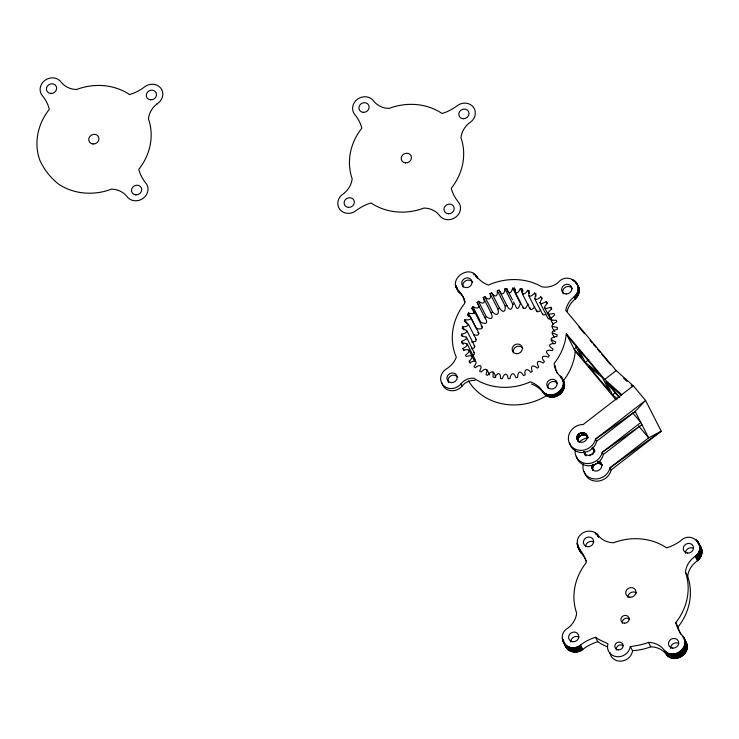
<?xml version="1.0" encoding="UTF-8"?>
<svg xmlns="http://www.w3.org/2000/svg" width="739" height="739" viewBox="0 0 739 739"><rect width="100%" height="100%" fill="white"/><g stroke="black" fill="none" stroke-linecap="round" stroke-linejoin="round"><path stroke-width="1.11" d="M551.063 318.223L549.114 319.248L547.904 318.204L539.96 302.657L542.13 297.919L540.809 296.902C536.154 300.967 533.179 300.089 536.071 293.863L534.574 293.078C530.648 297.678 527.48 297.42 529.318 290.843L527.683 290.298C524.551 295.36 521.337 295.628 522.048 288.921L520.321 288.635C518.03 294.076 514.889 294.769 514.446 288.145L512.672 288.136C511.286 293.873 508.266 294.861 506.723 288.552L504.949 288.81C504.515 294.741 501.633 295.923 499.065 290.122L497.329 290.639C497.92 296.644 495.139 297.956 491.666 292.81L490.031 293.577C492.072 298.99 488.331 301.013 484.738 296.551L483.232 297.549C485.948 303.221 483.269 304.773 478.447 301.253L477.108 302.454C480.867 307.673 478.244 309.429 472.951 306.787L471.824 308.163L474.438 313.29M584.272 471.565A13.976 12.655 -27 0 0 597.537 481.154A13.976 12.655 -27 0 0 611.162 469.949L661.229 431.207L645.535 400.399L633.268 385.776L616.169 370.581L565.723 310.445A22.789 20.637 -27 0 1 572.808 297.891C587.634 287.73 568.688 269.698 557.89 282.751A18.549 16.794 -27 0 1 541.899 286.824A58.205 52.709 -27 0 0 488.405 285.088A29.144 26.392 -27 0 1 477.218 277.18C468.979 262.779 445.922 281.088 459.529 291.665A21.81 19.75 -27 0 1 464.655 303.452A58.205 52.709 -27 0 0 456.286 357.214A21.81 19.75 -27 0 1 447.622 368.114L445.866 369.232A11.639 10.54 -27 0 0 442.883 384.89A11.639 10.54 -27 0 0 459.455 385.425L461.007 383.79A13.727 12.434 -27 0 1 473.902 378.22A58.205 52.709 -27 0 0 530.399 381.823A29.144 26.392 -27 0 1 541.585 389.73C549.834 404.141 572.854 385.795 559.275 375.246A21.81 19.75 -27 0 1 554.148 363.459A58.205 52.709 -27 0 0 565.898 337.058L566.314 333.677L604.705 379.449L621.795 394.644M567.118 311.378A22.789 20.637 -27 0 1 573.935 300.089C579.117 296.727 581.334 288.764 576.808 283.961M490.031 293.577L497.874 308.976C499.915 314.389 496.174 316.412 492.58 311.95L484.738 296.551M534.676 306.5C534.168 308.32 529.992 311.692 530.251 307.969M471.824 308.163C476.535 312.745 474.041 314.749 468.406 313.003L467.51 314.518C473.043 318.297 470.789 320.606 464.923 319.756L464.277 321.373C470.466 324.199 468.591 326.804 462.586 326.869L462.226 328.532C468.831 330.324 467.51 333.169 461.469 334.148L461.385 335.82L466.374 337.196L474.216 352.595L474.281 354.369L472.249 355.219M531.517 384.021A29.144 26.392 -27 0 1 542.712 391.929C551.71 405.877 572.91 389.194 561.113 377.075M576.928 437.747C576.771 430.329 589.888 431.659 586.784 439.003C585.694 441.497 582.609 442.91 580.023 442.033C576.475 441.553 575.967 433.46 578.295 441.488M578.046 439.945C577.972 435.105 585.519 432.721 587.838 437.22M583.69 451.575L584.854 454.088L584.974 451.889M601.888 465.043C597.232 461.699 600.031 460.083 601.694 464.794C602.193 467.233 600.493 469.708 598.211 470.521C590.452 474.364 590.498 458.097 592.983 470.373M583.736 451.889L585.593 454.67L589.048 455.446L591.856 454.291L593.509 452.203L593.897 449.7L592.918 447.446L594.599 450.855M578.184 547.239L580.143 549.955A42.188 38.197 -27 0 1 586.341 562.527A58.205 52.709 -27 0 0 576.651 613.074A21.653 19.611 -27 0 1 568.226 627.836C553.178 636.649 569.861 656.038 581.639 644.177A42.188 38.197 -27 0 1 595.505 637.304A58.205 52.709 -27 0 0 604.908 642.311L607.957 643.854A11.639 10.54 -27 0 0 616.52 656.666A11.639 10.54 -27 0 0 630.238 646.717L633.803 646.015A58.205 52.709 -27 0 0 648.472 642.413A21.653 19.611 -27 0 1 663.493 649.202C671.502 662.329 693.247 646.348 681.949 635.189A42.188 38.197 -27 0 1 675.751 622.626A58.205 52.709 -27 0 0 685.441 572.069A21.653 19.611 -27 0 1 693.866 557.308C708.923 548.504 692.231 529.106 680.453 540.966A42.188 38.197 -27 0 1 666.587 547.839A58.205 52.709 -27 0 0 613.619 542.74A21.653 19.611 -27 0 1 598.599 535.951C595.098 530.288 586.655 529.651 581.704 533.752C574.517 538.768 576.928 548.975 582.387 554.361A42.188 38.197 -27 0 1 585.223 558.629M630.284 646.339L632.529 650.736L636.039 650.422A58.205 52.709 -27 0 0 650.717 646.81A21.653 19.611 -27 0 1 665.737 653.599C673.469 666.449 695.076 651.364 684.536 640.076M680.739 634.191A42.188 38.197 -27 0 1 677.996 627.023A58.205 52.709 -27 0 0 687.676 576.475A21.653 19.611 -27 0 1 696.11 561.714C702.115 558.499 704.387 549.253 698.835 544.541M468.424 324.199L476.267 339.607L475.565 341.455L471.574 341.954M566.314 333.677L575.275 351.284L574.868 354.655A58.205 52.709 -27 0 1 563.109 381.056M632.529 650.736L632.482 651.114A11.639 10.54 -27 0 1 620.982 661.137A11.639 10.54 -27 0 1 609.832 652.463M497.329 290.639L505.18 306.038C505.762 312.043 502.982 313.354 499.518 308.209L491.666 292.81M536.884 309.946C535.72 312.846 540.089 311.904 540.578 309.826M592.817 467.288C593.657 464.341 597.278 462.577 600.105 463.759M504.949 288.81L512.792 304.209C512.358 310.14 509.476 311.322 506.908 305.521L499.065 290.122M542.786 313.475C541.89 315.331 545.317 315.562 545.844 313.881M470.253 363.283L469.21 361.232C474.124 356.66 472.433 354.332 466.263 356.586L465.505 355.126C470.937 351.404 470.004 348.688 463.427 350.037L462.947 348.457C468.72 345.649 468.591 342.711 461.792 343.053L461.589 341.409L466.309 339.118L466.374 337.196M528.173 304.034L525.503 308.385L523.48 308.339L515.517 292.81M552.421 322.37L553.197 323.978M475.02 380.419A13.727 12.434 -27 0 0 462.134 385.998L460.573 387.624A11.639 10.54 -27 0 1 441.94 382.765M472.951 306.787L480.803 322.186C486.086 324.827 488.71 323.072 484.95 317.853L486.29 316.652C491.121 320.172 493.791 318.62 491.075 312.948L483.232 297.549M564.596 643.401C565.584 652.519 578.101 654.689 583.884 648.583A42.188 38.197 -27 0 1 597.74 641.711A58.205 52.709 -27 0 0 607.144 646.708M576.799 347.034L574.157 349.076L581.926 358.341L575.191 345.141L567.432 335.885M585.325 362.396L599.015 373.537L578.6 349.196L585.325 362.396L588.854 359.662M604.705 379.449L616.169 370.581M618.949 397.296L605.823 381.647L612.548 394.848L615.199 392.806M633.268 385.776L583.182 424.5A13.976 12.655 -27 0 0 568.457 436.86A13.976 12.655 -27 0 0 579.764 450.328A13.976 12.655 -27 0 0 595.468 439.151L635.189 411.475L645.535 400.399L595.468 439.151L596.595 441.349A13.976 12.655 -27 0 1 582.96 452.554A13.976 12.655 -27 0 1 569.695 442.966M596.595 441.349L635.189 411.475L648.639 437.867L610.044 467.75A13.976 12.655 -27 0 1 593.306 478.798A13.976 12.655 -27 0 1 583.45 463.501M576.42 456.166A13.976 12.655 -27 0 0 589.694 465.755A13.976 12.655 -27 0 0 603.32 454.55L641.914 424.676L602.193 452.351A13.976 12.655 -27 0 1 586.341 463.51A13.976 12.655 -27 0 1 575.228 449.774M491.075 312.948L492.58 311.95M474.955 361.011L474.937 359.191L474.069 358.969M497.874 308.976L499.518 308.209M552.338 322.86L544.421 307.295L547.35 302.888L546.232 301.669L541.456 303.84L539.96 302.657M471.427 348.679L474.309 347.967L474.697 346.064L466.845 330.666M505.18 306.038L506.908 305.521M554.86 331.608C550.25 325.964 551.488 324.338 556.689 321.936L556.347 320.329L551.848 320.144L548.024 312.791L551.58 308.653L550.703 307.267L545.678 308.708L544.495 307.461M551.848 320.144C548.19 318.971 553.696 316.421 554.721 315.054L554.102 313.539L548.957 314.214L548.024 312.791M512.792 304.209L514.566 303.951L513.522 301.9M473.93 335.016L477.911 335.127L478.909 333.381L471.002 317.816M473.459 352.42L474.216 352.595M473.985 345.769L474.697 346.064M591.957 448.25L594.562 450.421M475.63 339.201L476.267 339.607M495.777 377.296C493.698 369.334 491.139 371.2 487.601 375.357L486.031 374.691C488.414 368.262 485.32 367.699 481.024 372.05L479.602 371.144C482.973 365.177 480.174 363.985 475.168 367.736L473.948 366.618C478.179 361.279 475.851 359.477 470.207 362.535L469.21 361.232M552.245 326.472L557.372 327.451L557.428 329.123C552.948 330.739 549.714 331.608 554.426 337.086M477.893 332.55L478.844 333.215M612.548 394.848L617.684 399.023M456.637 287.028L458.004 290.917L460.646 293.863A21.81 19.75 -27 0 1 464.526 299.822M623.688 378.34L626.977 381.306M631.097 385.01L632.741 386.497M621.268 395.365L608.105 383.504L619.772 397.416M476.193 276.848L476.692 277.337L475.574 275.139M552.329 332.975L557.16 334.739L556.929 336.411C552.412 337.353 548.541 337.834 553.4 343.598M468.406 313.003L476.258 328.412C478.373 329.335 484.895 329.409 481.237 326.028M578.896 327.017L584.549 333.742M590.064 340.328L592.253 342.933M593.713 344.67L595.902 347.284M597.361 349.02L600.271 352.494M601.731 354.24L610.488 364.669M632.852 413.009L640.787 422.468L602.193 452.351L603.32 454.55M638.533 425.83L648.639 437.867L661.229 431.207L610.044 467.75L611.162 469.949M575.275 351.284L616.012 399.845M551.303 339.497L555.7 341.991L555.201 343.626C549.253 343.238 547.165 345.695 553.049 349.02L552.282 350.582C546.518 349.288 544.126 351.441 549.271 355.644L548.246 357.094C542.777 354.896 540.2 356.771 544.449 361.694L543.211 362.988C538.14 359.902 535.489 361.547 538.731 367.015L537.299 368.124C532.764 364.17 530.066 365.648 532.246 371.468L530.667 372.354C527.452 367.56 523.618 369.417 525.17 374.932L523.48 375.578C520.45 370.091 517.623 371.347 517.688 377.324L515.933 377.721C513.864 371.634 510.917 372.742 509.993 378.58L508.22 378.71C507.213 372.216 504.127 373.075 502.28 378.673L500.525 378.525C500.663 371.828 497.467 372.327 494.751 377.583L493.07 377.176L493.162 372.16M515.12 304.874L515.573 305.761M576.54 282.852L578.619 286.88M576.134 282.289L577.251 284.497M577.722 285.337L578.849 287.536M575.69 281.762L576.438 283.231M577.907 286.002L579.025 288.201M575.201 281.263L576.328 283.462L574.683 280.792M578.046 286.686L579.164 288.884M578.129 287.379L579.247 289.577M578.166 288.081L579.284 290.279M574.129 280.367L574.877 281.836M573.547 279.97L574.295 281.439M578.147 288.783L579.274 290.981M578.092 289.485L579.21 291.683M577.981 290.187L579.099 292.385M572.291 279.305L573.039 280.774M577.824 290.889L578.942 293.087M577.621 291.582L578.739 293.78M577.362 292.265L578.489 294.464M577.067 292.93L578.194 295.129M576.725 293.577L577.852 295.776M576.346 294.214L577.464 296.413M575.921 294.824L577.039 297.023M575.45 295.406L576.577 297.605M574.951 295.969L576.069 298.168M574.415 296.496L575.533 298.695M573.843 296.995L574.97 299.193M698.373 542.26L701.256 547.885M697.986 541.687L701.708 549.188M697.561 541.142L701.865 549.862M697.099 540.625L699.334 545.022M696.591 540.144L698.392 543.664M699.731 546.149L701.976 550.546M696.055 539.692L696.951 541.456M699.796 546.842L702.041 551.248M699.805 547.544L702.05 551.95M699.768 548.255L702.013 552.652M699.685 548.957L701.93 553.354M699.556 549.659L701.791 554.056M699.371 550.352L701.616 554.758M699.14 551.045L701.385 555.442M698.863 551.719L701.108 556.116M698.549 552.375L700.794 556.772M698.189 553.021L700.424 557.418M697.782 553.64L700.018 558.037M697.339 554.241L699.574 558.638M696.849 554.813L699.094 559.211M696.332 555.349L698.577 559.756M695.778 555.867L698.022 560.264M695.196 556.347L697.431 560.753M550.703 307.267L551.747 309.318M685.441 572.069L687.676 576.475M546.232 301.669L547.276 303.72M540.809 296.902L541.853 298.953M534.574 293.078L536.144 296.154M534.703 298.805L542.555 314.214M527.683 290.298L529.253 293.374M528.791 295.859L536.643 311.267M522.048 288.921L523.092 290.972M520.321 288.635L522.935 293.771M522.297 293.734L530.14 309.142M561.926 378.192L563.931 382.257M561.538 377.62L562.656 379.818M563.016 380.714L564.143 382.913M563.173 381.389L564.3 383.587M560.652 376.557L561.769 378.756L560.144 376.077M563.284 382.081L564.411 384.28M563.349 382.774L564.467 384.973M563.358 383.476L564.485 385.675M514.446 288.145L515.489 290.205M563.321 384.178L564.448 386.377M563.238 384.89L564.356 387.088M563.109 385.592L564.226 387.79M562.924 386.285L564.042 388.483M512.672 288.136L520.524 303.535C519.462 304.948 518.686 310.62 516.293 307.757M562.693 386.968L563.811 389.167M586.563 434.754L587.967 437.497M593.288 447.954L594.692 450.698M601.13 463.353L602.036 465.09M562.416 387.642L563.543 389.841M586.193 434.246L587.874 437.654M600.77 462.845L602.082 465.293M585.759 433.802L587.108 436.213M587.172 436.5L587.921 437.968M592.715 447.215L593.833 449.414M593.897 449.7L594.646 451.169M600.336 462.402L601.675 464.813M585.519 433.599L586.637 435.798M592.613 447.529L593.362 448.998M593.925 450.014L594.673 451.483M600.086 462.198L601.213 464.397M585.26 433.414L586.378 435.613M592.364 447.344L593.112 448.813M593.934 450.328L594.683 451.797M599.837 462.014L600.955 464.212M562.102 388.308L563.22 390.506M584.992 433.239L586.11 435.447M593.916 450.642L594.664 452.111M599.56 461.838L600.687 464.046M584.706 433.091L585.833 435.289M599.283 461.69L600.401 463.889M584.41 432.962L585.537 435.16M561.742 388.945L562.859 391.143M584.115 432.851L585.233 435.049M598.682 461.45L599.8 463.649M583.801 432.758L584.918 434.957M598.368 461.358L599.495 463.556M583.477 432.684L584.595 434.883M598.045 461.284L599.172 463.482M561.335 389.564L562.453 391.772M583.154 432.629L584.272 434.828M598.1 461.967L598.849 463.436M582.822 432.601L583.939 434.8M597.768 461.93L598.516 463.399M560.883 390.164L562.01 392.363M582.489 432.592L583.607 434.791M597.435 461.921L598.184 463.39M582.147 432.601L583.274 434.8M560.402 390.737L561.52 392.936M581.815 432.629L582.932 434.828M581.482 432.684L582.6 434.883M581.15 432.749L582.267 434.957M559.885 391.282L561.003 393.481M580.817 432.842L581.935 435.04M506.723 288.552L512.478 299.849M559.331 391.799L560.448 393.998M558.749 392.28L559.866 394.478M683.566 637.314L686.448 642.93M683.187 636.732L686.91 644.232M675.751 622.626L677.996 627.023M682.753 636.187L687.067 644.907M684.933 641.193L687.168 645.6M558.13 392.723L559.247 394.922M579.006 433.784L580.124 435.992M684.988 641.895L687.233 646.292M578.739 434.005L579.866 436.204M685.007 642.597L687.242 646.994M557.492 393.139L558.61 395.337M578.489 434.236L579.616 436.435M684.97 643.299L687.205 647.697M578.258 434.486L579.376 436.684M684.887 644.002L687.122 648.408M578.037 434.735L579.164 436.943M556.827 393.508L557.945 395.707M684.748 644.704L686.993 649.11M577.843 435.012L578.96 437.211M592.789 464.341L593.528 465.81M577.658 435.289L578.776 437.488M592.604 464.619L593.352 466.087M684.563 645.406L686.808 649.803M577.492 435.576L578.619 437.774M592.438 464.914L593.186 466.374M556.134 393.841L557.261 396.039M577.353 435.871L578.471 438.07M592.299 465.21L593.048 466.669M684.342 646.089L686.577 650.486M577.224 436.176L578.351 438.375M592.17 465.515L592.918 466.974M577.122 436.49L578.24 438.689M555.432 394.127L556.559 396.326M577.039 436.795L578.166 439.003M591.616 465.394L592.733 467.602M684.065 646.764L686.309 651.161M576.983 437.118L578.101 439.317M591.551 465.718L592.678 467.916M576.947 437.433L578.064 439.631M591.514 466.032L592.632 468.23M584.022 451.686L584.771 453.146M591.496 466.346L592.623 468.544M683.741 647.419L685.986 651.826M554.712 394.377L555.839 396.575M576.928 438.061L578.055 440.268M584.032 452L584.78 453.469M585.094 454.282L586.092 455.954M591.505 466.669L592.623 468.868M576.956 438.375L578.129 440.887M591.533 466.974L592.706 469.487M577.076 438.994L578.489 441.857M583.81 452.194L585.223 455.048M591.653 467.593L593.26 470.697M683.381 648.066L685.626 652.463M553.982 394.58L555.109 396.778M682.975 648.685L685.219 653.082M553.243 394.737L554.37 396.935M682.531 649.285L684.776 653.682M552.504 394.857L553.622 397.055M682.051 649.858L684.286 654.255M551.756 394.922L552.874 397.12M681.524 650.403L683.769 654.8M551.008 394.94L552.125 397.139M680.97 650.92L683.215 655.317M550.259 394.922L551.386 397.12M680.388 651.401L682.633 655.798M549.53 394.848L550.647 397.046M548.8 394.737L549.927 396.935M679.778 651.844L682.014 656.241M548.089 394.571L549.216 396.769M679.132 652.251L681.376 656.657M547.396 394.367L548.514 396.566M546.721 394.118L547.839 396.316M678.467 652.629L680.711 657.026M546.066 393.822L547.183 396.021M677.783 652.953L680.028 657.359M545.437 393.49L546.555 395.688M544.837 393.12L545.955 395.319M544.264 392.705L545.391 394.903M677.081 653.248L679.317 657.645M543.728 392.261L544.855 394.46M543.23 391.772L544.347 393.97M542.343 390.709L543.886 393.462M676.361 653.498L678.605 657.895M675.631 653.701L677.875 658.098M674.892 653.858L677.127 658.255M674.144 653.969L676.388 658.375M673.395 654.043L675.64 658.44M672.647 654.061L674.892 658.458M671.908 654.033L674.153 658.44M671.169 653.969L673.414 658.366M670.449 653.849L672.693 658.255M669.737 653.692L671.982 658.089M669.044 653.488L671.28 657.886M476.461 276.201L477.588 278.4L476.415 276.386M668.361 653.239L670.606 657.636M475.075 274.649L475.824 276.118M667.714 652.943L669.95 657.341M667.086 652.611L669.322 657.008M666.486 652.232L668.721 656.638M473.366 273.421L474.115 274.89M665.913 651.826L668.158 656.223M665.377 651.373L667.613 655.779M664.869 650.893L667.114 655.29M664.407 650.375L666.652 654.782M597.685 534.768L598.581 536.532M478.447 301.253L486.29 316.652M597.666 535.138L598.562 536.893M596.715 533.77L598.507 537.29M596.179 533.327L597.075 535.082M595.006 532.542L595.902 534.297M477.108 302.454L484.95 317.853M648.472 642.413L650.717 646.81M474.66 311.987L482.512 327.386M458.66 290.833L459.778 293.041M455.52 284.829L456.268 286.298M455.63 285.522L456.748 287.72M455.787 286.196L456.905 288.395M457.69 289.836L458.808 292.044M455.991 286.852L458.383 291.489M467.51 314.518L468.554 316.569M464.923 319.756L467.011 323.867M577.104 543.257L578.443 545.89M577.159 543.95L578.055 545.715M577.27 544.634L579.062 548.153M577.427 545.308L581.575 553.354M577.63 545.973L581.15 552.809M486.983 369.694L489.597 374.821M462.586 326.869L464.157 329.945M467.011 343.635L474.937 359.191M461.469 334.148L462.512 336.199M468.859 349.944L474.614 361.242M461.589 341.409L463.159 344.485M462.947 348.457L463.99 350.517M595.505 637.304L597.74 641.711M461.007 383.79L462.134 385.998M580.512 645.027L582.757 649.424M579.893 645.47L582.138 649.867M579.256 645.886L581.501 650.283M578.591 646.255L580.836 650.653M577.907 646.588L580.143 650.985M577.205 646.874L579.441 651.271M576.485 647.124L578.72 651.521M575.755 647.327L577.99 651.724M575.016 647.484L577.251 651.881M574.268 647.595L576.512 652.001M573.519 647.669L575.764 652.066M572.771 647.687L575.016 652.094M572.032 647.669L574.277 652.066M571.293 647.595L573.538 651.992M570.573 647.475L572.808 651.881M569.861 647.318L572.097 651.715M569.159 647.115L571.404 651.512M568.485 646.865L570.73 651.262M567.838 646.57L570.074 650.967M567.21 646.237L569.446 650.634M566.61 645.868L568.845 650.265M566.037 645.452L568.282 649.849M562.296 638.302L563.645 640.944M565.501 645.008L567.737 649.405M562.361 638.995L564.153 642.514M562.471 639.688L564.707 644.085M564.993 644.519L567.238 648.925M562.628 640.362L566.776 648.408M562.832 641.018L566.351 647.863M580.429 551.636L579.875 550.37M585.131 454.975L584.928 454.393M515.905 306.546L516.145 307.221M579.515 549.04L579.672 549.714M523.369 308.209L523.277 307.054M670.716 648.62A5.238 4.748 -27 0 1 673.183 643.734A5.238 4.748 -27 0 1 678.753 643.484M627.928 597.445A5.238 4.748 -27 0 1 630.866 592.613A5.238 4.748 -27 0 1 636.519 592.974M685.496 553.262A5.238 4.748 -27 0 1 688.129 548.597A5.238 4.748 -27 0 1 693.551 548.44M585.611 546.574A5.238 4.748 -27 0 1 588.401 542.14A5.238 4.748 -27 0 1 593.676 542.066M570.813 641.942A5.238 4.748 -27 0 1 573.455 637.277A5.238 4.748 -27 0 1 578.877 637.12M622.395 623.337A4.222 3.824 -27 0 1 629.323 619.051M616.326 649.987A4.222 3.824 -27 0 1 623.319 645.803M585.833 559.756A42.188 38.197 -27 0 1 586.406 560.901M563.294 293.873A5.238 4.748 -27 0 1 565.511 287.194A5.238 4.748 -27 0 1 572.439 288.764M463.205 287.083A5.238 4.748 -27 0 1 465.487 280.912A5.238 4.748 -27 0 1 472.11 281.753L472.304 282.002A5.238 4.748 -27 0 1 472.637 282.529M548.162 388.215A5.238 4.748 -27 0 1 550.564 382.331A5.238 4.748 -27 0 1 556.975 382.941L557.188 383.171A5.238 4.748 -27 0 1 557.548 383.68M579.256 442.098A13.976 12.655 -27 0 1 587.228 437.95M448.61 382.543A5.238 4.748 -27 0 1 450.836 375.874A5.238 4.748 -27 0 1 457.755 377.435M557.548 373.638A21.81 19.75 -27 0 1 555.266 365.657M464.923 300.949A21.81 19.75 -27 0 1 465.256 302.094M513.476 352.909A5.238 4.748 -27 0 1 516.321 346.785A5.238 4.748 -27 0 1 522.861 348.374M546.121 395.91A58.205 52.709 -27 0 1 468.452 380.927M589.205 455.76A13.976 12.655 -27 0 1 593.306 453.783M156.945 103.959L156.88 104.06A21.653 19.611 -27 0 0 148.447 118.831A58.205 52.709 -27 0 1 138.766 169.379A42.188 38.197 -27 0 0 144.964 181.942L145.306 182.431A11.639 10.54 -27 0 1 143.098 198.375A11.639 10.54 -27 0 1 126.609 196.011L126.508 195.955A21.653 19.611 -27 0 0 111.487 189.166A58.205 52.709 -27 0 1 58.51 184.057A76.921 69.66 -27 0 1 39.666 159.827A58.205 52.709 -27 0 1 49.347 109.28A42.188 38.197 -27 0 0 43.158 96.707L42.816 96.227A11.639 10.54 -27 0 1 45.024 80.274A11.639 10.54 -27 0 1 61.503 82.639L61.614 82.703A21.653 19.611 -27 0 0 76.634 89.493A58.205 52.709 -27 0 1 129.602 94.592A42.188 38.197 -27 0 0 143.468 87.719L144.003 87.359A11.639 10.54 -27 0 1 160.788 88.163A11.639 10.54 -27 0 1 156.945 103.959M343.737 193.498L343.663 193.6A11.639 10.54 -27 0 0 339.82 209.396A11.639 10.54 -27 0 0 356.604 210.199L357.149 209.839A42.188 38.197 -27 0 1 371.015 202.966A58.205 52.709 -27 0 0 423.983 208.065A21.653 19.611 -27 0 1 439.003 214.855L439.105 214.92A11.639 10.54 -27 0 0 455.593 217.284A11.639 10.54 -27 0 0 457.801 201.331L457.459 200.851A42.188 38.197 -27 0 1 451.261 188.279A58.205 52.709 -27 0 0 460.951 137.731A21.653 19.611 -27 0 1 469.376 122.97L469.45 122.868A11.639 10.54 -27 0 0 473.293 107.072A11.639 10.54 -27 0 0 456.508 106.259L455.963 106.628A42.188 38.197 -27 0 1 442.098 113.501A58.205 52.709 -27 0 0 389.13 108.393A21.653 19.611 -27 0 1 374.11 101.603L374.008 101.548A11.639 10.54 -27 0 0 357.519 99.183A11.639 10.54 -27 0 0 355.311 115.127L355.653 115.617A42.188 38.197 -27 0 1 361.851 128.18A58.205 52.709 -27 0 0 352.161 178.727A21.653 19.611 -27 0 1 343.737 193.498M602.424 377.592L588.724 366.452L609.148 390.792L602.424 377.592M556.07 380.973L555.857 380.742A5.238 4.748 -27 0 0 548.874 380.511A5.238 4.748 -27 0 0 547.617 387.116L547.811 387.356A5.238 4.748 -27 0 0 554.998 387.818A5.238 4.748 -27 0 0 556.07 380.973M462.947 286.169L462.734 285.938A5.238 4.748 -27 0 1 463.806 279.093A5.238 4.748 -27 0 1 470.992 279.554L471.186 279.795A5.238 4.748 -27 0 1 469.93 286.399A5.238 4.748 -27 0 1 462.947 286.169M135.837 194.874A5.238 4.748 -27 0 0 141.371 187.9A5.238 4.748 -27 0 0 132.567 187.337A5.238 4.748 -27 0 0 135.837 194.874M50.769 93.456A5.238 4.748 -27 0 0 56.303 86.481A5.238 4.748 -27 0 0 47.49 85.918A5.238 4.748 -27 0 0 50.769 93.456M150.645 99.83A5.238 4.748 -27 0 0 156.178 92.846A5.238 4.748 -27 0 0 147.375 92.292A5.238 4.748 -27 0 0 150.645 99.83M93.077 144.003A5.238 4.748 -27 0 0 98.62 137.029A5.238 4.748 -27 0 0 89.807 136.466A5.238 4.748 -27 0 0 93.077 144.003M687.63 553.077A5.238 4.748 -27 0 0 693.164 546.093A5.238 4.748 -27 0 0 684.36 545.539A5.238 4.748 -27 0 0 687.63 553.077M672.832 648.121A5.238 4.748 -27 0 0 678.365 641.147A5.238 4.748 -27 0 0 669.552 640.584A5.238 4.748 -27 0 0 672.832 648.121M630.071 597.251A5.238 4.748 -27 0 0 635.605 590.276A5.238 4.748 -27 0 0 626.792 589.713A5.238 4.748 -27 0 0 630.071 597.251M587.754 546.703A5.238 4.748 -27 0 0 593.288 539.729A5.238 4.748 -27 0 0 584.484 539.165A5.238 4.748 -27 0 0 587.754 546.703M572.956 641.748A5.238 4.748 -27 0 0 578.489 634.773A5.238 4.748 -27 0 0 569.677 634.21A5.238 4.748 -27 0 0 572.956 641.748M624.446 623.18A4.222 3.824 -27 0 0 628.824 617.499A4.222 3.824 -27 0 0 621.711 617.157A4.222 3.824 -27 0 0 624.446 623.18M618.331 649.886A4.222 3.824 -27 0 0 622.792 644.26A4.222 3.824 -27 0 0 615.698 643.808A4.222 3.824 -27 0 0 618.331 649.886M463.141 118.73A5.238 4.748 -27 0 0 468.674 111.755A5.238 4.748 -27 0 0 459.87 111.192A5.238 4.748 -27 0 0 463.141 118.73M405.582 162.913A5.238 4.748 -27 0 0 411.115 155.938A5.238 4.748 -27 0 0 402.302 155.375A5.238 4.748 -27 0 0 405.582 162.913M448.342 213.783A5.238 4.748 -27 0 0 453.875 206.8A5.238 4.748 -27 0 0 445.063 206.246A5.238 4.748 -27 0 0 448.342 213.783M363.265 112.365A5.238 4.748 -27 0 0 368.798 105.381A5.238 4.748 -27 0 0 359.995 104.818A5.238 4.748 -27 0 0 363.265 112.365M348.466 207.41A5.238 4.748 -27 0 0 353.999 200.435A5.238 4.748 -27 0 0 345.187 199.872A5.238 4.748 -27 0 0 348.466 207.41M451.474 382.636A5.238 4.748 -27 0 0 456.776 375.514A5.238 4.748 -27 0 0 447.936 375.227A5.238 4.748 -27 0 0 451.474 382.636M516.487 353.704A5.238 4.748 -27 0 0 522.02 346.72A5.238 4.748 -27 0 0 513.217 346.166A5.238 4.748 -27 0 0 516.487 353.704M566.157 293.965A5.238 4.748 -27 0 0 571.459 286.834A5.238 4.748 -27 0 0 562.61 286.547A5.238 4.748 -27 0 0 566.157 293.965"/></g></svg>
